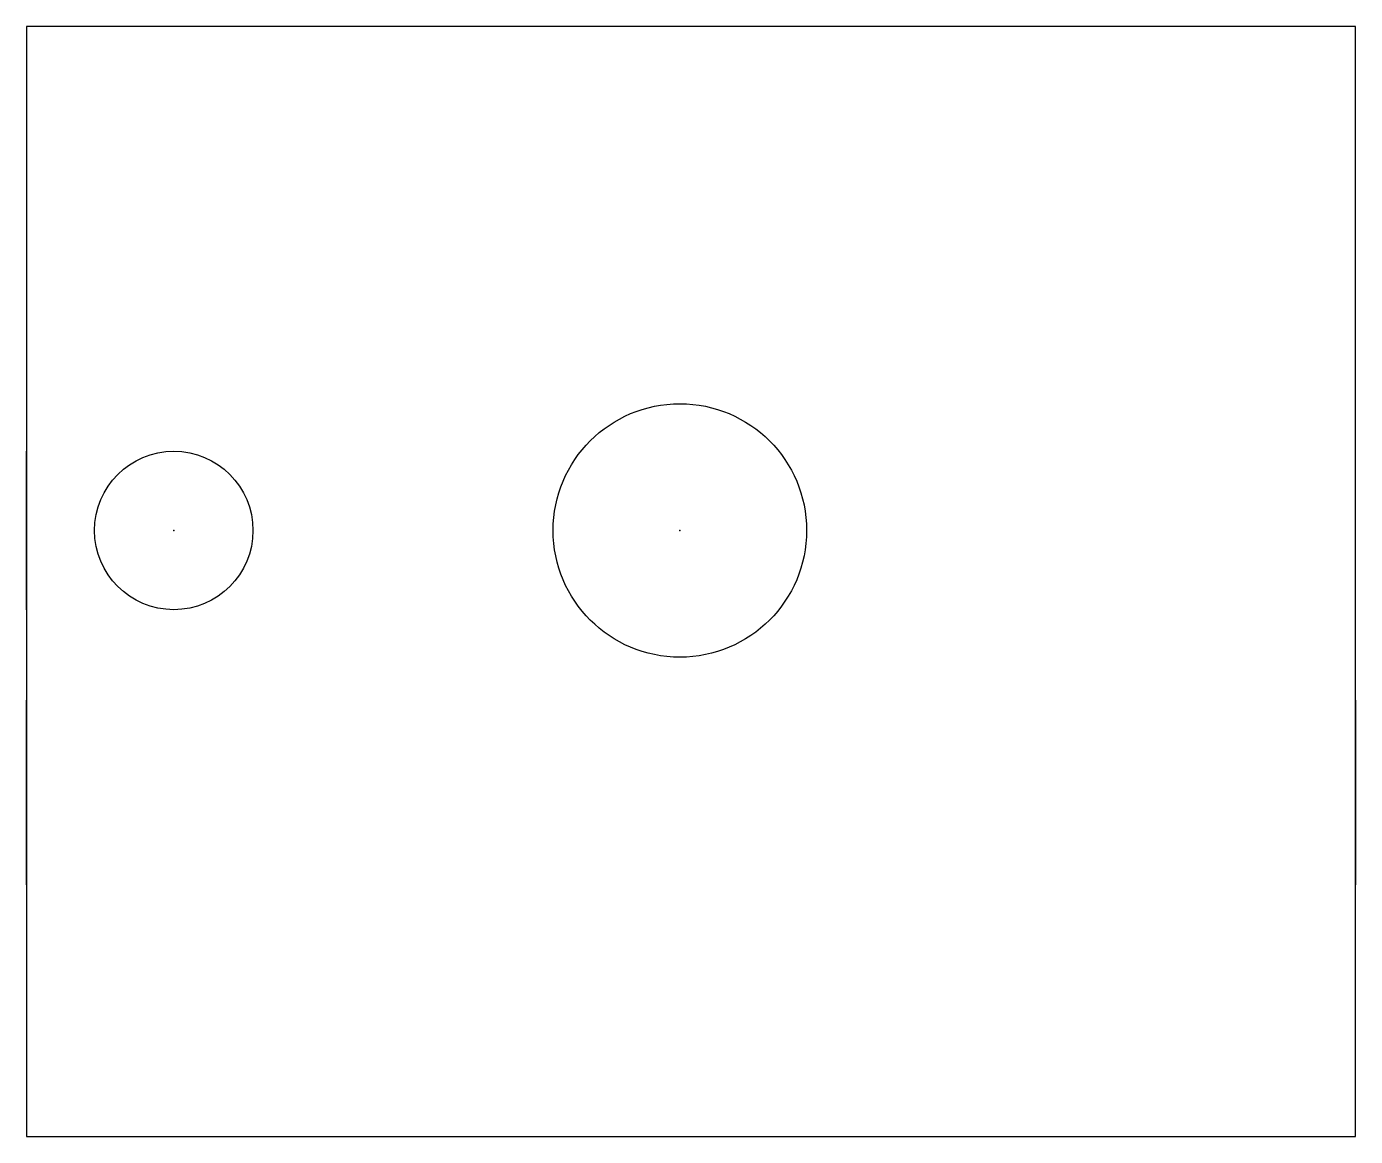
# Model space of a CAD drawing. Header units: millimetres. Extents: x -26.7 to 23.6, y -7.9 to 34.1.
import ezdxf

# ---------------------------------------------------------------- set-up
doc = ezdxf.new("R2010")
doc.units = ezdxf.units.MM
doc.header["$MEASUREMENT"] = 0
doc.layers.add('Esquisse_REMY_2_TROU v3_0', color=7, linetype='Continuous')

msp = doc.modelspace()

# ---------------------------------------------------------------- linework, layer by layer
at = {"layer": 'Esquisse_REMY_2_TROU v3_0'}
for p, q in [((23.583, 34.082), (-26.742, 34.082)), ((-26.742, 34.082), (-26.742, -7.948)), ((23.583, -7.948), (23.583, 34.082)), ((-26.742, 12), (-26.742, 18)), ((-26.742, 1.578), (-26.742, 8.578)), ((23.583, 8.578), (23.583, 1.578)), ((-26.742, 7.582), (-26.742, -7.948)), ((-26.742, -7.948), (23.583, -7.948))]:
    msp.add_line(p, q, dxfattribs=at)
for centre, radius in [((-2, 15), 4.8), ((-21.167, 15), 3)]:
    msp.add_circle(centre, radius, dxfattribs=at)
for p in [(-21.167, 15), (-2, 15)]:
    msp.add_point(p, dxfattribs=at)

doc.saveas('drawing.dxf')
